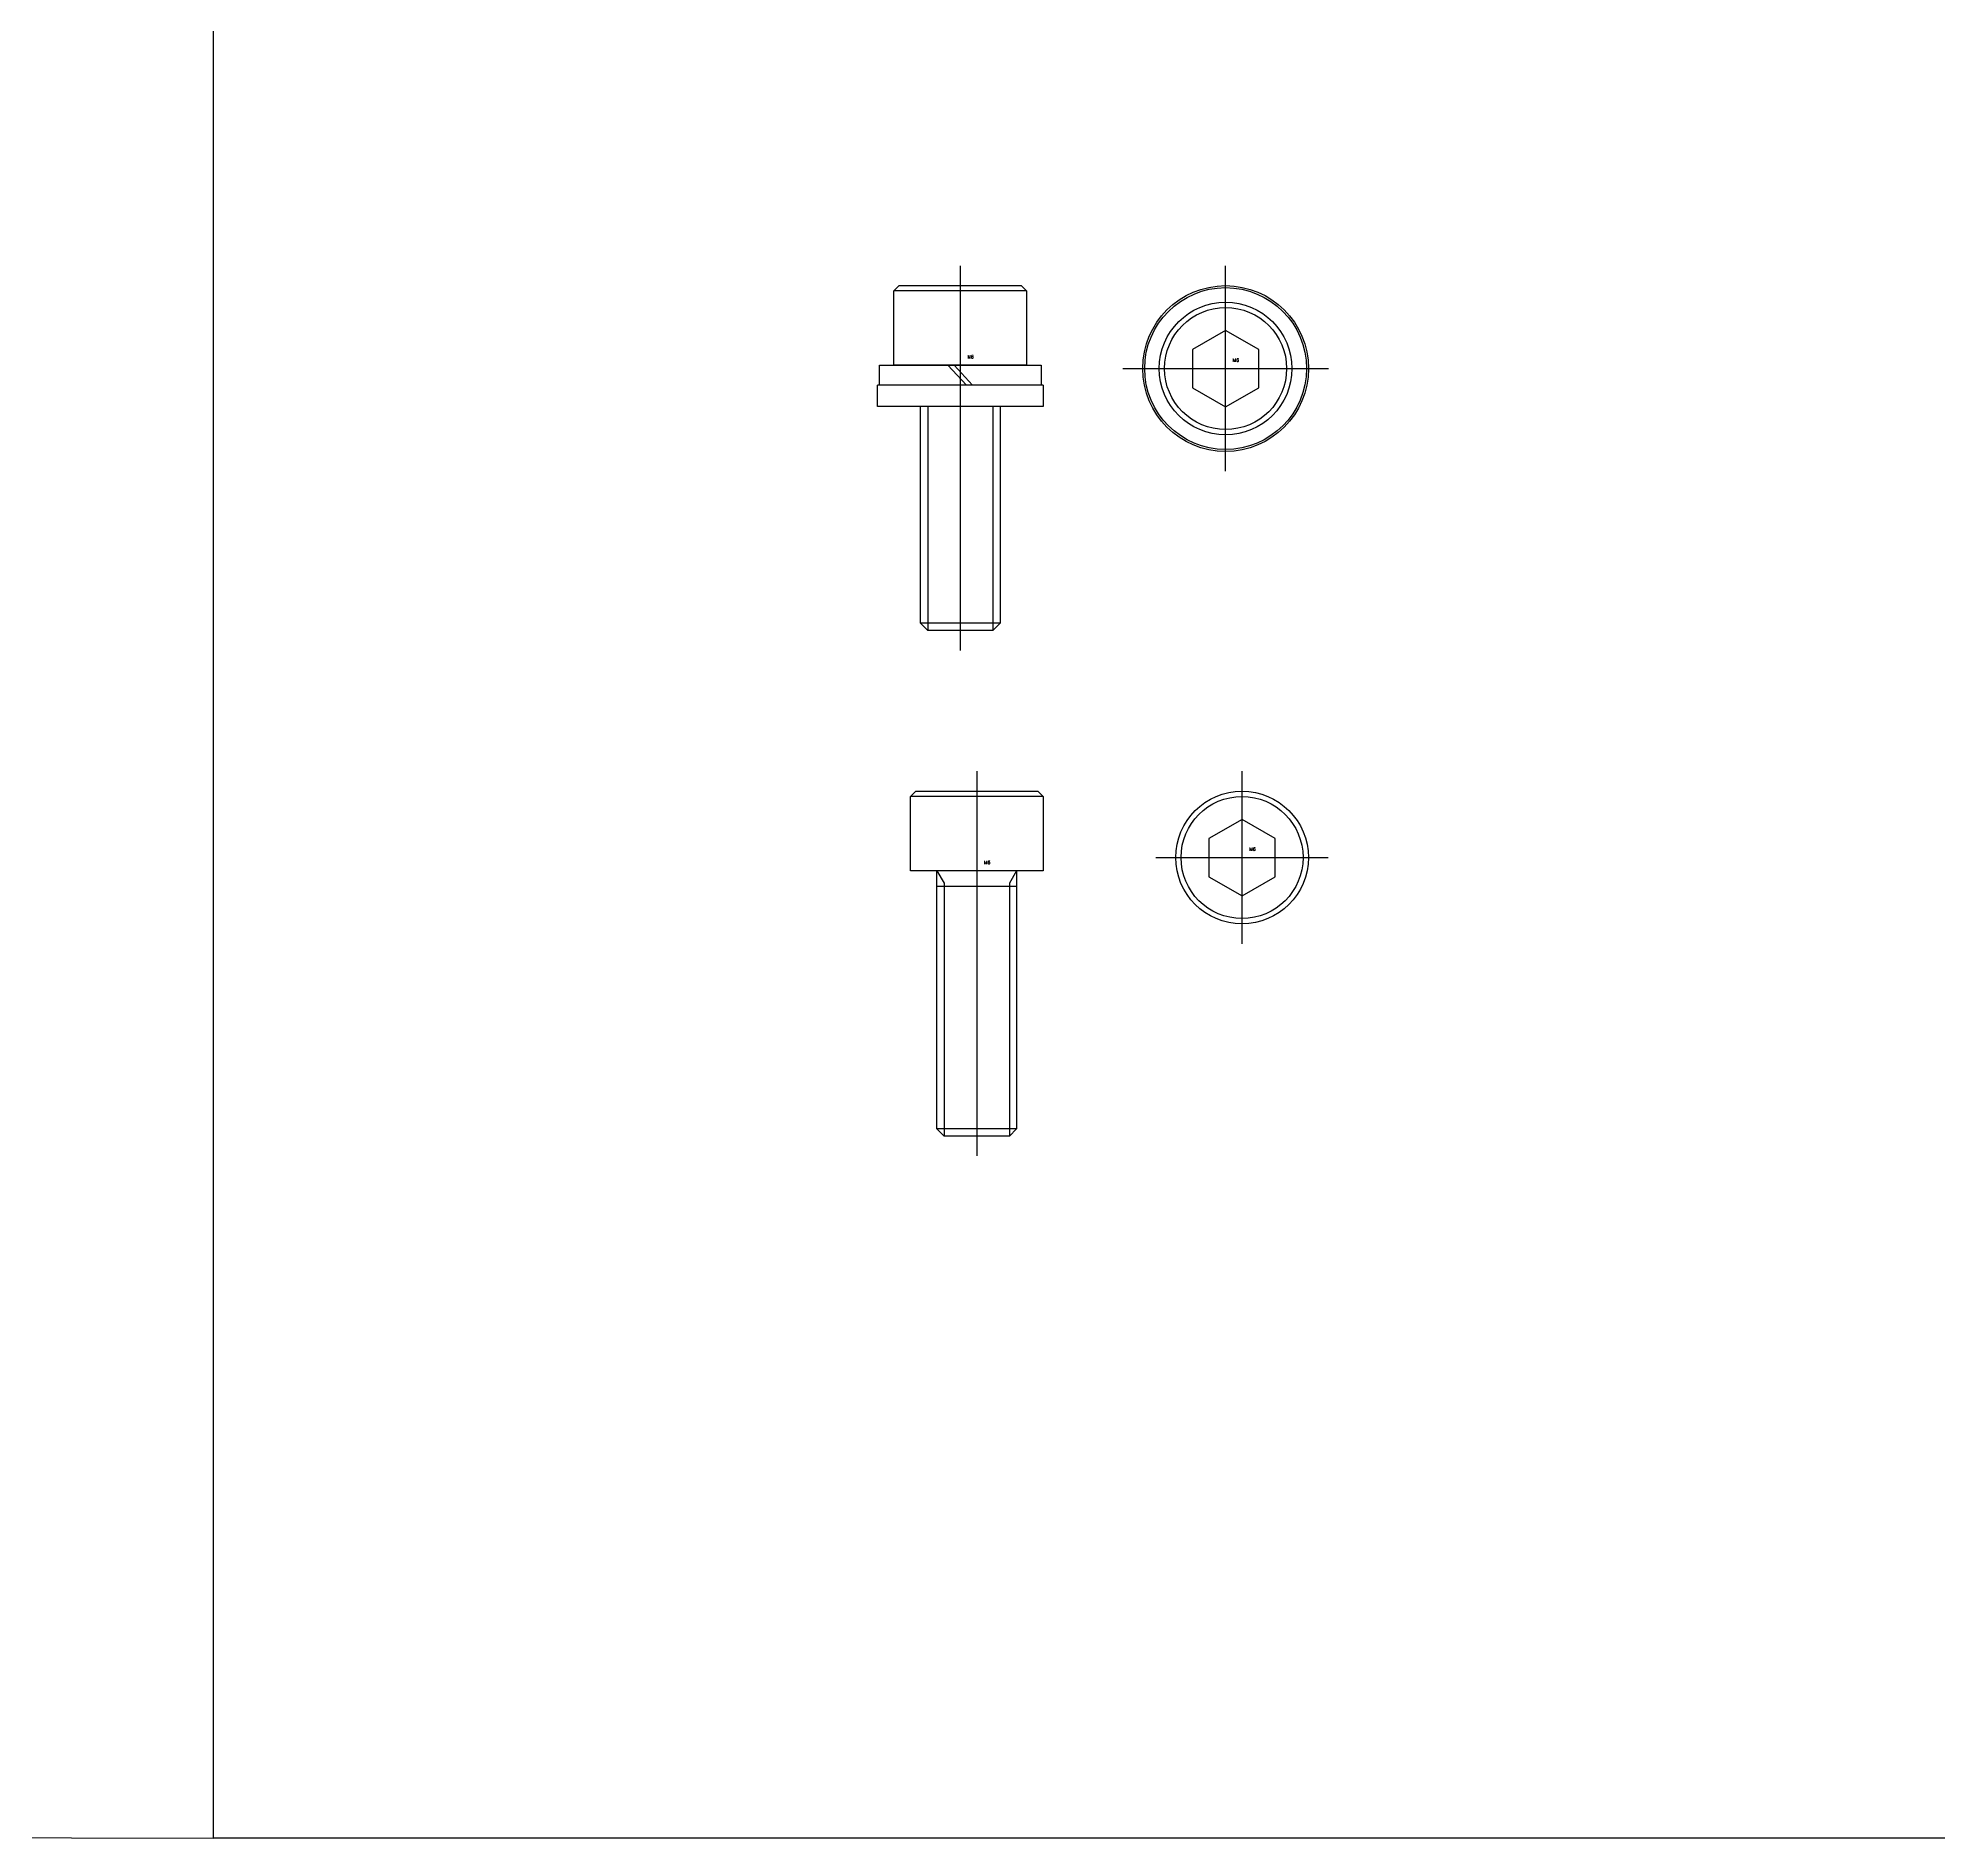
# Model space of a CAD drawing. Header units: millimetres. Extents: x 7997 to 8570, y 4594 to 4866.
# Drawn here: x 8283.1 to 8426.3, y 4594.3 to 4730 of the extents above; entities that cross this region are included whole.
import ezdxf

# ---------------------------------------------------------------- set-up
doc = ezdxf.new("R2010")
doc.units = ezdxf.units.MM
doc.linetypes.add('CENTER', pattern=[50.8, 31.75, -6.35, 6.35, -6.35])
doc.linetypes.add('HIDDEN', pattern=[9.525, 6.35, -3.175])
doc.layers.add('1', color=220, linetype='CENTER')
doc.layers.add('3', color=223, linetype='HIDDEN')
doc.styles.get("Standard").update_dxf_attribs({"font": 'romans.shx', "bigfont": 'whgtxt.shx'})

msp = doc.modelspace()

# ---------------------------------------------------------------- linework, layer by layer
for p, q in [((8347.59, 4710.96), (8347.99, 4711.36)), ((8347.99, 4711.36), (8357.19, 4711.36)), ((8357.19, 4711.36), (8357.59, 4710.96)), ((8357.59, 4710.96), (8347.59, 4710.96)), ((8347.59, 4705.36), (8347.59, 4710.96)), ((8357.59, 4710.96), (8357.59, 4705.36)), ((8372.59, 4707.99), (8370.09, 4706.55)), ((8375.09, 4706.55), (8372.59, 4707.99)), ((8370.09, 4706.55), (8370.09, 4703.66)), ((8375.09, 4703.66), (8375.09, 4706.55)), ((8346.49, 4705.36), (8358.69, 4705.36)), ((8346.49, 4703.86), (8346.49, 4705.36)), ((8357.59, 4705.36), (8347.59, 4705.36)), ((8353.05, 4703.86), (8351.65, 4705.36)), ((8353.52, 4703.86), (8352.12, 4705.36)), ((8358.69, 4705.36), (8358.69, 4703.86)), ((8358.84, 4703.86), (8346.34, 4703.86)), ((8346.34, 4702.26), (8346.34, 4703.86)), ((8358.69, 4703.86), (8346.49, 4703.86)), ((8358.84, 4703.86), (8358.84, 4702.26)), ((8370.09, 4703.66), (8372.59, 4702.22)), ((8372.59, 4702.22), (8375.09, 4703.66)), ((8358.84, 4702.26), (8346.34, 4702.26)), ((8349.59, 4685.9), (8349.59, 4702.26)), ((8355.59, 4702.26), (8355.59, 4685.9)), ((8350.13, 4685.36), (8349.59, 4685.9)), ((8355.59, 4685.9), (8349.59, 4685.9)), ((8355.59, 4685.9), (8355.05, 4685.36)), ((8355.05, 4685.36), (8350.13, 4685.36)), ((8348.83, 4672.84), (8349.23, 4673.24)), ((8358.83, 4672.84), (8348.83, 4672.84)), ((8348.83, 4667.24), (8348.83, 4672.84)), ((8349.23, 4673.24), (8358.43, 4673.24)), ((8358.43, 4673.24), (8358.83, 4672.84)), ((8358.83, 4672.84), (8358.83, 4667.24)), ((8373.83, 4671.12), (8371.33, 4669.68)), ((8376.33, 4669.68), (8373.83, 4671.12)), ((8371.33, 4669.68), (8371.33, 4666.79)), ((8376.33, 4666.79), (8376.33, 4669.68)), ((8358.83, 4667.24), (8348.83, 4667.24)), ((8350.83, 4647.78), (8350.83, 4667.24)), ((8356.83, 4667.24), (8356.83, 4647.78)), ((8356.83, 4666.05), (8350.83, 4666.05)), ((8371.33, 4666.79), (8373.83, 4665.35)), ((8373.83, 4665.35), (8376.33, 4666.79)), ((8351.38, 4647.24), (8350.83, 4647.78)), ((8356.83, 4647.78), (8350.83, 4647.78)), ((8356.29, 4647.24), (8351.38, 4647.24)), ((8356.83, 4647.78), (8356.29, 4647.24))]:
    msp.add_line(p, q)
for points in [[(8296.28, 4865.76), (7996.57, 4865.76), (7996.57, 4595.01), (8296.28, 4594.31)], [(8296.28, 4865.76), (8569.54, 4865.76), (8569.54, 4594.31), (8296.28, 4594.31)]]:
    msp.add_lwpolyline(points, close=True)
for centre, radius in [((8372.59, 4705.11), 6.25), ((8372.59, 4705.11), 6.1), ((8372.59, 4705.11), 5), ((8372.59, 4705.11), 4.6), ((8373.83, 4668.24), 5), ((8373.83, 4668.24), 4.6)]:
    msp.add_circle(centre, radius)
at = {"layer": '1', "ltscale": 4}
for p, q in [((8352.59, 4712.86), (8352.59, 4683.86)), ((8372.59, 4697.36), (8372.59, 4712.86)), ((8364.84, 4705.11), (8380.34, 4705.11)), ((8353.83, 4674.74), (8353.83, 4645.74)), ((8373.83, 4661.74), (8373.83, 4674.74)), ((8367.33, 4668.24), (8380.33, 4668.24))]:
    msp.add_line(p, q, dxfattribs=at)
at = {"layer": '1', "linetype": 'ByBlock'}
for p, q in [((8350.13, 4702.26), (8350.13, 4685.36)), ((8355.05, 4702.26), (8355.05, 4685.36)), ((8350.83, 4667.24), (8351.38, 4666.3)), ((8356.83, 4667.24), (8356.29, 4666.3)), ((8351.38, 4666.3), (8351.38, 4647.24)), ((8356.29, 4666.3), (8356.29, 4647.24))]:
    msp.add_line(p, q, dxfattribs=at)

# ---------------------------------------------------------------- texts
at = {"layer": '3'}
for p in [(8353.13, 4705.87), (8373.13, 4705.62), (8374.38, 4668.75), (8354.38, 4667.75)]:
    msp.add_text('M6', height=0.25, dxfattribs=at).set_placement(p)

doc.saveas('drawing.dxf')
